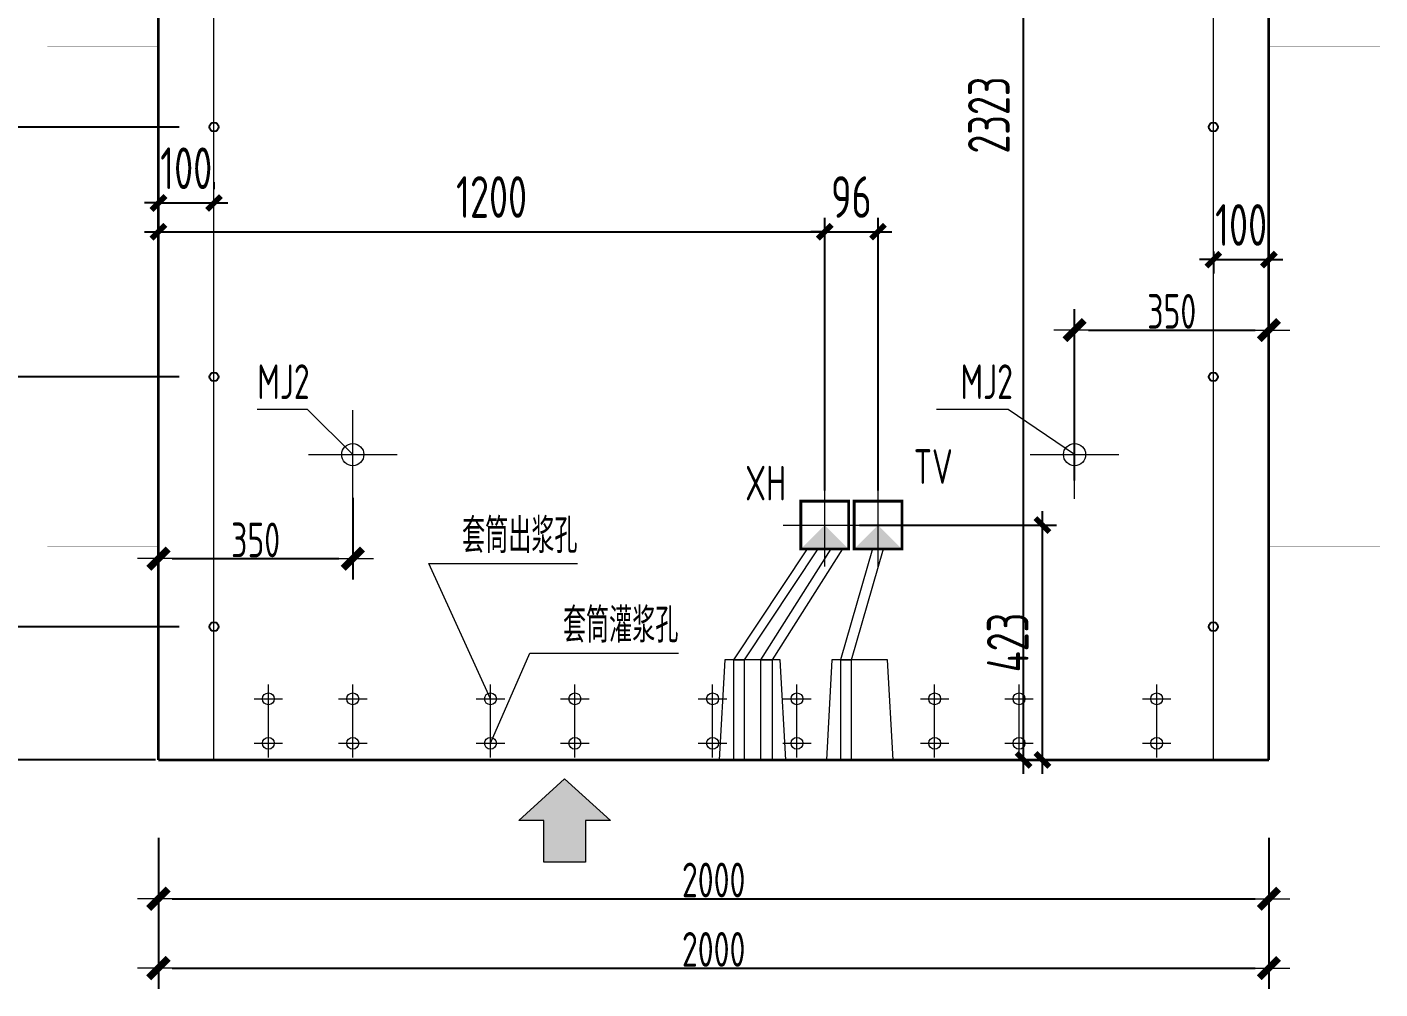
# Model space of a CAD drawing. Extents: x -85320 to 1679916, y -1321939 to 627.
# Drawn here: x 1508007 to 1517754, y -850904 to -843974 of the extents above; entities that cross this region are included whole.
import ezdxf
from ezdxf.enums import TextEntityAlignment as Align

# ---------------------------------------------------------------- set-up
doc = ezdxf.new("R2010")
doc.units = 0
doc.header["$LTSCALE"] = 1000
doc.linetypes.add('DOTE', pattern=[2.42, 2, -0.2, 0.02, -0.2])
for name, color, linetype in [('DIAN BOX', 7, 'Continuous'), ('S_WALL', 9, 'Continuous'), ('拉模', 7, 'Continuous')]:
    doc.layers.add(name, color=color, linetype=linetype)
for name, color, linetype, lineweight in [('WCOL', 7, 'Continuous', 0), ('参数表文字', 7, 'Continuous', 18), ('手孔', 6, 'Continuous', 0), ('直线', 7, 'Continuous', 18), ('预制墙埋件', 8, 'Continuous', 18), ('预制墙墙身水平筋', 130, 'Continuous', 18), ('预制墙墙身纵向受力筋', 1, 'Continuous', 18), ('预制墙详图标注', 3, 'Continuous', 18), ('预制墙详图轮廓', 3, 'Continuous', 35)]:
    doc.layers.add(name, color=color, linetype=linetype, lineweight=lineweight)
doc.styles.add('TSSD_Dimension', font='tssdeng.shx', dxfattribs={"width": 0.7, "bigfont": 'hztxt.shx'})
doc.styles.add('TSSD_Rein', font='Tssdeng.shx', dxfattribs={"width": 0.7, "bigfont": 'hztxt.shx'})
doc.styles.add('样式 1', font='yjkeng.shx', dxfattribs={"width": 0.7, "bigfont": 'yjkchn.shx'})
doc.dimstyles.new('标注', dxfattribs={"dimtxt": 300, "dimasz": 100, "dimexe": 100, "dimexo": 250, "dimgap": 100, "dimtad": 1, "dimdec": 0, "dimlfac": 0.25, "dimzin": 0, "dimdsep": 46, "dimtxsty": 'TSSD_Dimension', "dimblk": 'ARCHTICK', "dimcen": 0, "dimdle": 100, "dimclrt": 7, "dimadec": 0, "dimazin": 0, "dimtfac": 1, "dimtdec": 0, "dimtix": 1, "dimtmove": 2, "dimatfit": 3, "dimfxl": 1, "dimtolj": 1, "dimtzin": 0, "dimarcsym": 0})
doc.dimstyles.new('盈建科结构', dxfattribs={"dimscale": 100, "dimtxt": 2.5, "dimasz": 1, "dimexe": 1.5, "dimexo": 0.625, "dimgap": 0.1, "dimtad": 1, "dimdec": 0, "dimrnd": 1, "dimzin": 0, "dimdsep": 46, "dimtxsty": '样式 1', "dimblk": '_yjkbk', "dimblk1": 'ARCHTICK', "dimblk2": 'ARCHTICK', "dimcen": 0.09, "dimadec": 0, "dimazin": 0, "dimtfac": 1, "dimtdec": 4, "dimtix": 1, "dimtmove": 2, "dimatfit": 3, "dimfxl": 1, "dimtolj": 1, "dimtzin": 0, "dimarcsym": 0})

# ---------------------------------------------------------------- blocks, each defined once
blk = doc.blocks.new('_yjkbk')
blk.add_line((-1, 0), (1.5, 0))
blk.add_lwpolyline([(-0.7, -0.7, 0.5, 0.5, 0), (0.7, 0.7, 0.5, 0.5, 0)], format="xyseb")
blk = doc.blocks.new('*D1830')
at = {"layer": 'Defpoints', "color": 0, "transparency": 16777216}
for p in [(1508953.7, -849753.6), (1516953.7, -849753.6), (1516953.7, -850253.6)]:
    blk.add_point(p, dxfattribs=at)
at = {"layer": '预制墙详图标注', "color": 0, "lineweight": -2, "transparency": 16777216}
for p, q in [((1508953.7, -849816.1), (1508953.7, -850403.6)), ((1516953.7, -849816.1), (1516953.7, -850403.6)), ((1509053.7, -850253.6), (1516853.7, -850253.6))]:
    blk.add_line(p, q, dxfattribs=at)
at = {"layer": '预制墙详图标注', "color": 0, "lineweight": -2, "transparency": 16777216, "xscale": 100, "yscale": 100, "zscale": 100, "rotation": 180}
blk.add_blockref('_yjkbk', (1508953.7, -850253.6), dxfattribs=at)
at = {"layer": '预制墙详图标注', "color": 0, "lineweight": -2, "transparency": 16777216, "xscale": 100, "yscale": 100, "zscale": 100}
blk.add_blockref('_yjkbk', (1516953.7, -850253.6), dxfattribs=at)
at = {"layer": '预制墙详图标注', "color": 0, "transparency": 16777216, "insert": (1512953.7, -850243.6), "char_height": 250, "attachment_point": 8, "style": '样式 1'}
blk.add_mtext('\\A1;2000', dxfattribs=at)
blk = doc.blocks.new('_ArchTick')
at = {"color": 0, "linetype": 'ByBlock', "const_width": 0.4}
blk.add_lwpolyline([(-0.5, -0.5), (0.5, 0.5)], dxfattribs=at)
blk = doc.blocks.new('*D1831')
at = {"layer": 'Defpoints', "color": 0, "transparency": 16777216}
for p in [(1508953.7, -850253.6), (1516953.7, -850253.6), (1516953.7, -850753.6)]:
    blk.add_point(p, dxfattribs=at)
at = {"layer": '预制墙详图标注', "color": 0, "lineweight": -2, "transparency": 16777216}
for p, q in [((1508953.7, -850316.1), (1508953.7, -850903.6)), ((1516953.7, -850316.1), (1516953.7, -850903.6)), ((1509053.7, -850753.6), (1516853.7, -850753.6))]:
    blk.add_line(p, q, dxfattribs=at)
at = {"layer": '预制墙详图标注', "color": 0, "lineweight": -2, "transparency": 16777216, "xscale": 100, "yscale": 100, "zscale": 100, "rotation": 180}
blk.add_blockref('_yjkbk', (1508953.7, -850753.6), dxfattribs=at)
at = {"layer": '预制墙详图标注', "color": 0, "lineweight": -2, "transparency": 16777216, "xscale": 100, "yscale": 100, "zscale": 100}
blk.add_blockref('_yjkbk', (1516953.7, -850753.6), dxfattribs=at)
at = {"layer": '预制墙详图标注', "color": 0, "transparency": 16777216, "insert": (1512953.7, -850743.6), "char_height": 250, "attachment_point": 8, "style": '样式 1'}
blk.add_mtext('\\A1;2000', dxfattribs=at)
blk = doc.blocks.new('*D1829')
at = {"layer": 'Defpoints', "color": 0, "transparency": 16777216}
for p in [(1513753.7, -847561.6), (1515322.5, -847561.6), (1513233.7, -849253.6)]:
    blk.add_point(p, dxfattribs=at)
at = {"layer": 'WCOL', "color": 0, "lineweight": -2, "transparency": 16777216}
for p, q in [((1515322.5, -849353.6), (1515322.5, -847461.6)), ((1514003.7, -847561.6), (1515422.5, -847561.6)), ((1513483.7, -849253.6), (1515422.5, -849253.6))]:
    blk.add_line(p, q, dxfattribs=at)
at = {"layer": 'WCOL', "color": 0, "lineweight": -2, "transparency": 16777216, "xscale": 100, "yscale": 100, "zscale": 100}
for p, rotation in [((1515322.5, -847561.6), 90), ((1515322.5, -849253.6), 270)]:
    blk.add_blockref('_ArchTick', p, dxfattribs=dict(at, rotation=rotation))
at = {"layer": 'WCOL', "color": 7, "transparency": 16777216, "insert": (1515072.5, -848407.6), "char_height": 300, "attachment_point": 5, "rotation": 90, "style": 'TSSD_Dimension'}
blk.add_mtext('\\A1;423', dxfattribs=at)
blk = doc.blocks.new('*D1878')
at = {"layer": 'Defpoints', "color": 0, "transparency": 16777216}
for p in [(1513753.7, -845448.1), (1508953.7, -846110.5), (1513753.7, -847561.6)]:
    blk.add_point(p, dxfattribs=at)
at = {"layer": 'WCOL', "color": 0, "lineweight": -2, "transparency": 16777216}
for p, q in [((1508953.7, -845860.5), (1508953.7, -845348.1)), ((1513753.7, -847311.6), (1513753.7, -845348.1)), ((1508853.7, -845448.1), (1513853.7, -845448.1))]:
    blk.add_line(p, q, dxfattribs=at)
at = {"layer": 'WCOL', "color": 0, "lineweight": -2, "transparency": 16777216, "xscale": 100, "yscale": 100, "zscale": 100, "rotation": 180}
blk.add_blockref('_ArchTick', (1508953.7, -845448.1), dxfattribs=at)
at = {"layer": 'WCOL', "color": 0, "lineweight": -2, "transparency": 16777216, "xscale": 100, "yscale": 100, "zscale": 100}
blk.add_blockref('_ArchTick', (1513753.7, -845448.1), dxfattribs=at)
at = {"layer": 'WCOL', "color": 7, "transparency": 16777216, "insert": (1511353.7, -845198.1), "char_height": 300, "attachment_point": 5, "style": 'TSSD_Dimension'}
blk.add_mtext('\\A1;1200', dxfattribs=at)
blk = doc.blocks.new('*D1879')
at = {"layer": 'Defpoints', "color": 0, "transparency": 16777216}
for p in [(1514137.7, -845448.1), (1513753.7, -847561.6), (1514137.7, -847561.6)]:
    blk.add_point(p, dxfattribs=at)
at = {"layer": 'WCOL', "color": 0, "lineweight": -2, "transparency": 16777216}
for p, q in [((1513753.7, -847311.6), (1513753.7, -845348.1)), ((1514137.7, -847311.6), (1514137.7, -845348.1)), ((1513753.7, -845448.1), (1513653.7, -845448.1)), ((1513753.7, -845448.1), (1514137.7, -845448.1)), ((1514137.7, -845448.1), (1514237.7, -845448.1))]:
    blk.add_line(p, q, dxfattribs=at)
at = {"layer": 'WCOL', "color": 0, "lineweight": -2, "transparency": 16777216, "xscale": 100, "yscale": 100, "zscale": 100}
blk.add_blockref('_ArchTick', (1513753.7, -845448.1), dxfattribs=at)
at = {"layer": 'WCOL', "color": 0, "lineweight": -2, "transparency": 16777216, "xscale": 100, "yscale": 100, "zscale": 100, "rotation": 180}
blk.add_blockref('_ArchTick', (1514137.7, -845448.1), dxfattribs=at)
at = {"layer": 'WCOL', "color": 7, "transparency": 16777216, "insert": (1513945.7, -845198.1), "char_height": 300, "attachment_point": 5, "style": 'TSSD_Dimension'}
blk.add_mtext('\\A1;96', dxfattribs=at)
blk = doc.blocks.new('线盒')
at = {"layer": 'DIAN BOX'}
h = blk.add_hatch(color=256, dxfattribs=at)
h.dxf.hatch_style = 1
h.paths.add_polyline_path([(1465682.5, -670175.4), (1465854.5, -670347.4), (1465510.5, -670347.4)])
at = {"color": 6, "const_width": 20}
blk.add_lwpolyline([(1465510.5, -670003.4), (1465854.5, -670003.4), (1465854.5, -670347.4), (1465510.5, -670347.4), (1465510.5, -670003.4)], dxfattribs=at)
at = {"layer": 'WCOL', "color": 4, "linetype": 'DOTE'}
for p, q in [((1465682.5, -670474.8), (1465682.5, -669876.1)), ((1465383.1, -670175.4), (1465981.8, -670175.4))]:
    blk.add_line(p, q, dxfattribs=at)
at = {"layer": 'WCOL', "color": 5}
blk.add_lwpolyline([(1465510.5, -670347.4), (1465854.5, -670347.4), (1465854.5, -670003.4), (1465510.5, -670003.4)], close=True, dxfattribs=at)
blk = doc.blocks.new('手孔')
at = {"layer": '手孔', "color": 6}
blk.add_lwpolyline([(1383436.2, -746220.9), (1383916.2, -746220.9), (1383876.2, -745500.9), (1383476.2, -745500.9)], close=True, dxfattribs=at)
at = {"layer": '手孔', "color": 4}
for points in [[(1383538.2, -746220.9), (1383618.2, -746220.9), (1383618.2, -745500.9), (1383538.2, -745500.9)], [(1383816.7, -746220.9), (1383736.7, -746220.9), (1383736.7, -745500.9), (1383816.7, -745500.9)]]:
    blk.add_lwpolyline(points, close=True, dxfattribs=at)
blk = doc.blocks.new('*D1953')
at = {"layer": 'Defpoints', "color": 0, "transparency": 16777216}
for p in [(1513593.7, -839961.6), (1515186.4, -839961.6), (1515727.6, -849253.6)]:
    blk.add_point(p, dxfattribs=at)
at = {"layer": '手孔', "color": 0, "lineweight": -2, "transparency": 16777216}
for p, q in [((1515186.4, -849353.6), (1515186.4, -839861.6)), ((1513843.7, -839961.6), (1515286.4, -839961.6)), ((1515477.6, -849253.6), (1515086.4, -849253.6))]:
    blk.add_line(p, q, dxfattribs=at)
at = {"layer": '手孔', "color": 0, "lineweight": -2, "transparency": 16777216, "xscale": 100, "yscale": 100, "zscale": 100}
for p, rotation in [((1515186.4, -839961.6), 90), ((1515186.4, -849253.6), 270)]:
    blk.add_blockref('_ArchTick', p, dxfattribs=dict(at, rotation=rotation))
at = {"layer": '手孔', "color": 7, "transparency": 16777216, "insert": (1514936.4, -844607.6), "char_height": 300, "attachment_point": 5, "rotation": 90, "style": 'TSSD_Dimension'}
blk.add_mtext('\\A1;2323', dxfattribs=at)
blk = doc.blocks.new('*D2050')
at = {"layer": 'Defpoints', "color": 0, "transparency": 16777216}
for p in [(1508953.7, -847303.6), (1510353.7, -847303.6), (1510353.7, -847803.6)]:
    blk.add_point(p, dxfattribs=at)
at = {"layer": '预制墙详图标注', "color": 0, "lineweight": -2, "transparency": 16777216}
for p, q in [((1508953.7, -847366.1), (1508953.7, -847953.6)), ((1510353.7, -847366.1), (1510353.7, -847953.6)), ((1509053.7, -847803.6), (1510253.7, -847803.6))]:
    blk.add_line(p, q, dxfattribs=at)
at = {"layer": '预制墙详图标注', "color": 0, "lineweight": -2, "transparency": 16777216, "xscale": 100, "yscale": 100, "zscale": 100, "rotation": 180}
blk.add_blockref('_yjkbk', (1508953.7, -847803.6), dxfattribs=at)
at = {"layer": '预制墙详图标注', "color": 0, "lineweight": -2, "transparency": 16777216, "xscale": 100, "yscale": 100, "zscale": 100}
blk.add_blockref('_yjkbk', (1510353.7, -847803.6), dxfattribs=at)
at = {"layer": '预制墙详图标注', "color": 0, "transparency": 16777216, "insert": (1509653.7, -847793.6), "char_height": 250, "attachment_point": 8, "style": '样式 1'}
blk.add_mtext('\\A1;350', dxfattribs=at)
blk = doc.blocks.new('*D2052')
at = {"layer": 'Defpoints', "color": 0, "transparency": 16777216}
for p in [(1516953.7, -846156.9), (1515553.7, -847303.6), (1516953.7, -847303.6)]:
    blk.add_point(p, dxfattribs=at)
at = {"layer": '预制墙详图标注', "color": 0, "lineweight": -2, "transparency": 16777216}
for p, q in [((1515553.7, -847241.1), (1515553.7, -846006.9)), ((1516953.7, -847241.1), (1516953.7, -846006.9)), ((1515653.7, -846156.9), (1516853.7, -846156.9))]:
    blk.add_line(p, q, dxfattribs=at)
at = {"layer": '预制墙详图标注', "color": 0, "lineweight": -2, "transparency": 16777216, "xscale": 100, "yscale": 100, "zscale": 100, "rotation": 180}
blk.add_blockref('_yjkbk', (1515553.7, -846156.9), dxfattribs=at)
at = {"layer": '预制墙详图标注', "color": 0, "lineweight": -2, "transparency": 16777216, "xscale": 100, "yscale": 100, "zscale": 100}
blk.add_blockref('_yjkbk', (1516953.7, -846156.9), dxfattribs=at)
at = {"layer": '预制墙详图标注', "color": 0, "transparency": 16777216, "insert": (1516253.7, -846146.9), "char_height": 250, "attachment_point": 8, "style": '样式 1'}
blk.add_mtext('\\A1;350', dxfattribs=at)
blk = doc.blocks.new('*D2744')
at = {"layer": 'Defpoints', "color": 0, "transparency": 16777216}
for p in [(1516553.7, -845341.7), (1516953.7, -845341.7), (1516953.7, -845649.4)]:
    blk.add_point(p, dxfattribs=at)
at = {"layer": '拉模', "color": 0, "lineweight": -2, "transparency": 16777216}
for p, q in [((1516553.7, -845591.7), (1516553.7, -845749.4)), ((1516953.7, -845591.7), (1516953.7, -845749.4)), ((1516553.7, -845649.4), (1516453.7, -845649.4)), ((1516553.7, -845649.4), (1516953.7, -845649.4)), ((1516953.7, -845649.4), (1517053.7, -845649.4))]:
    blk.add_line(p, q, dxfattribs=at)
at = {"layer": '拉模', "color": 0, "lineweight": -2, "transparency": 16777216, "xscale": 100, "yscale": 100, "zscale": 100}
blk.add_blockref('_ArchTick', (1516553.7, -845649.4), dxfattribs=at)
at = {"layer": '拉模', "color": 0, "lineweight": -2, "transparency": 16777216, "xscale": 100, "yscale": 100, "zscale": 100, "rotation": 180}
blk.add_blockref('_ArchTick', (1516953.7, -845649.4), dxfattribs=at)
at = {"layer": '拉模', "color": 7, "lineweight": 0, "transparency": 16777216, "insert": (1516753.7, -845399.4), "char_height": 300, "attachment_point": 5, "style": 'TSSD_Dimension'}
blk.add_mtext('\\A1;100', dxfattribs=at)
blk = doc.blocks.new('*D3015')
at = {"layer": 'Defpoints', "color": 0, "transparency": 16777216}
for p in [(1020088.1, -842246.6), (1021395.2, -842246.6), (1021395.2, -843206.6)]:
    blk.add_point(p, dxfattribs=at)
at = {"layer": '拉模', "color": 0, "lineweight": -2, "transparency": 16777216}
for p, q in [((1020088.1, -843306.6), (1020088.1, -842146.6)), ((1021145.2, -842246.6), (1019988.1, -842246.6)), ((1021145.2, -843206.6), (1019988.1, -843206.6))]:
    blk.add_line(p, q, dxfattribs=at)
at = {"layer": '拉模', "color": 0, "lineweight": -2, "transparency": 16777216, "xscale": 100, "yscale": 100, "zscale": 100}
for p, rotation in [((1020088.1, -842246.6), 90), ((1020088.1, -843206.6), 270)]:
    blk.add_blockref('_ArchTick', p, dxfattribs=dict(at, rotation=rotation))
at = {"layer": '拉模', "color": 7, "transparency": 16777216, "insert": (1019838.1, -842726.6), "char_height": 300, "attachment_point": 5, "rotation": 90, "style": 'TSSD_Dimension'}
blk.add_mtext('\\A1;240', dxfattribs=at)
blk = doc.blocks.new('*D3016')
at = {"layer": 'Defpoints', "color": 0, "transparency": 16777216}
for p in [(1021567.4, -839193.9), (1021167.4, -839294.6), (1021567.4, -839294.6)]:
    blk.add_point(p, dxfattribs=at)
at = {"layer": '拉模', "color": 0, "lineweight": -2, "transparency": 16777216}
for p, q in [((1021167.4, -839044.6), (1021167.4, -839093.9)), ((1021567.4, -839044.6), (1021567.4, -839093.9)), ((1021167.4, -839193.9), (1021067.4, -839193.9)), ((1021167.4, -839193.9), (1021567.4, -839193.9)), ((1021567.4, -839193.9), (1021667.4, -839193.9))]:
    blk.add_line(p, q, dxfattribs=at)
at = {"layer": '拉模', "color": 0, "lineweight": -2, "transparency": 16777216, "xscale": 100, "yscale": 100, "zscale": 100}
blk.add_blockref('_ArchTick', (1021167.4, -839193.9), dxfattribs=at)
at = {"layer": '拉模', "color": 0, "lineweight": -2, "transparency": 16777216, "xscale": 100, "yscale": 100, "zscale": 100, "rotation": 180}
blk.add_blockref('_ArchTick', (1021567.4, -839193.9), dxfattribs=at)
at = {"layer": '拉模', "color": 7, "transparency": 16777216, "insert": (1021367.4, -838943.9), "char_height": 300, "attachment_point": 5, "style": 'TSSD_Dimension'}
blk.add_mtext('\\A1;100', dxfattribs=at)
blk = doc.blocks.new('*D3017')
at = {"layer": 'Defpoints', "color": 0, "transparency": 16777216}
for p in [(1021567.4, -840446.6), (1020088.1, -842246.6), (1021567.4, -842246.6)]:
    blk.add_point(p, dxfattribs=at)
at = {"layer": '拉模', "color": 0, "lineweight": -2, "transparency": 16777216}
for p, q in [((1020088.1, -840346.6), (1020088.1, -842346.6)), ((1021317.4, -840446.6), (1019988.1, -840446.6)), ((1021317.4, -842246.6), (1019988.1, -842246.6))]:
    blk.add_line(p, q, dxfattribs=at)
at = {"layer": '拉模', "color": 0, "lineweight": -2, "transparency": 16777216, "xscale": 100, "yscale": 100, "zscale": 100}
for p, rotation in [((1020088.1, -840446.6), 90), ((1020088.1, -842246.6), 270)]:
    blk.add_blockref('_ArchTick', p, dxfattribs=dict(at, rotation=rotation))
at = {"layer": '拉模', "color": 7, "transparency": 16777216, "insert": (1019838.1, -841346.6), "char_height": 300, "attachment_point": 5, "rotation": 90, "style": 'TSSD_Dimension'}
blk.add_mtext('\\A1;450', dxfattribs=at)
blk = doc.blocks.new('*D3018')
at = {"layer": 'Defpoints', "color": 0, "transparency": 16777216}
for p in [(1021567.4, -838646.6), (1020088.1, -840446.6), (1021567.4, -840446.6)]:
    blk.add_point(p, dxfattribs=at)
at = {"layer": '拉模', "color": 0, "lineweight": -2, "transparency": 16777216}
for p, q in [((1020088.1, -838546.6), (1020088.1, -840546.6)), ((1021317.4, -838646.6), (1019988.1, -838646.6)), ((1021317.4, -840446.6), (1019988.1, -840446.6))]:
    blk.add_line(p, q, dxfattribs=at)
at = {"layer": '拉模', "color": 0, "lineweight": -2, "transparency": 16777216, "xscale": 100, "yscale": 100, "zscale": 100}
for p, rotation in [((1020088.1, -838646.6), 90), ((1020088.1, -840446.6), 270)]:
    blk.add_blockref('_ArchTick', p, dxfattribs=dict(at, rotation=rotation))
at = {"layer": '拉模', "color": 7, "transparency": 16777216, "insert": (1019838.1, -839546.6), "char_height": 300, "attachment_point": 5, "rotation": 90, "style": 'TSSD_Dimension'}
blk.add_mtext('\\A1;450', dxfattribs=at)
blk = doc.blocks.new('*D3019')
at = {"layer": 'Defpoints', "color": 0, "transparency": 16777216}
for p in [(1021567.4, -836846.6), (1020088.1, -838646.6), (1021567.4, -838646.6)]:
    blk.add_point(p, dxfattribs=at)
at = {"layer": '拉模', "color": 0, "lineweight": -2, "transparency": 16777216}
for p, q in [((1020088.1, -836746.6), (1020088.1, -838746.6)), ((1021317.4, -836846.6), (1019988.1, -836846.6)), ((1021317.4, -838646.6), (1019988.1, -838646.6))]:
    blk.add_line(p, q, dxfattribs=at)
at = {"layer": '拉模', "color": 0, "lineweight": -2, "transparency": 16777216, "xscale": 100, "yscale": 100, "zscale": 100}
for p, rotation in [((1020088.1, -836846.6), 90), ((1020088.1, -838646.6), 270)]:
    blk.add_blockref('_ArchTick', p, dxfattribs=dict(at, rotation=rotation))
at = {"layer": '拉模', "color": 7, "transparency": 16777216, "insert": (1019838.1, -837746.6), "char_height": 300, "attachment_point": 5, "rotation": 90, "style": 'TSSD_Dimension'}
blk.add_mtext('\\A1;450', dxfattribs=at)
blk = doc.blocks.new('*D3020')
at = {"layer": 'Defpoints', "color": 0, "transparency": 16777216}
for p in [(1021567.4, -835046.6), (1020088.1, -836846.6), (1021567.4, -836846.6)]:
    blk.add_point(p, dxfattribs=at)
at = {"layer": '拉模', "color": 0, "lineweight": -2, "transparency": 16777216}
for p, q in [((1020088.1, -834946.6), (1020088.1, -836946.6)), ((1021317.4, -835046.6), (1019988.1, -835046.6)), ((1021317.4, -836846.6), (1019988.1, -836846.6))]:
    blk.add_line(p, q, dxfattribs=at)
at = {"layer": '拉模', "color": 0, "lineweight": -2, "transparency": 16777216, "xscale": 100, "yscale": 100, "zscale": 100}
for p, rotation in [((1020088.1, -835046.6), 90), ((1020088.1, -836846.6), 270)]:
    blk.add_blockref('_ArchTick', p, dxfattribs=dict(at, rotation=rotation))
at = {"layer": '拉模', "color": 7, "transparency": 16777216, "insert": (1019838.1, -835946.6), "char_height": 300, "attachment_point": 5, "rotation": 90, "style": 'TSSD_Dimension'}
blk.add_mtext('\\A1;450', dxfattribs=at)
blk = doc.blocks.new('*D3021')
at = {"layer": 'Defpoints', "color": 0, "transparency": 16777216}
for p in [(1021567.4, -833246.6), (1020088.1, -835046.6), (1021567.4, -835046.6)]:
    blk.add_point(p, dxfattribs=at)
at = {"layer": '拉模', "color": 0, "lineweight": -2, "transparency": 16777216}
for p, q in [((1020088.1, -833146.6), (1020088.1, -835146.6)), ((1021317.4, -833246.6), (1019988.1, -833246.6)), ((1021317.4, -835046.6), (1019988.1, -835046.6))]:
    blk.add_line(p, q, dxfattribs=at)
at = {"layer": '拉模', "color": 0, "lineweight": -2, "transparency": 16777216, "xscale": 100, "yscale": 100, "zscale": 100}
for p, rotation in [((1020088.1, -833246.6), 90), ((1020088.1, -835046.6), 270)]:
    blk.add_blockref('_ArchTick', p, dxfattribs=dict(at, rotation=rotation))
at = {"layer": '拉模', "color": 7, "transparency": 16777216, "insert": (1019838.1, -834146.6), "char_height": 300, "attachment_point": 5, "rotation": 90, "style": 'TSSD_Dimension'}
blk.add_mtext('\\A1;450', dxfattribs=at)
blk = doc.blocks.new('*D3022')
at = {"layer": 'Defpoints', "color": 0, "transparency": 16777216}
for p in [(1020088.1, -832286.6), (1021567.4, -832286.6), (1021567.4, -833246.6)]:
    blk.add_point(p, dxfattribs=at)
at = {"layer": '拉模', "color": 0, "lineweight": -2, "transparency": 16777216}
for p, q in [((1020088.1, -833346.6), (1020088.1, -832186.6)), ((1021317.4, -832286.6), (1019988.1, -832286.6)), ((1021317.4, -833246.6), (1019988.1, -833246.6))]:
    blk.add_line(p, q, dxfattribs=at)
at = {"layer": '拉模', "color": 0, "lineweight": -2, "transparency": 16777216, "xscale": 100, "yscale": 100, "zscale": 100}
for p, rotation in [((1020088.1, -832286.6), 90), ((1020088.1, -833246.6), 270)]:
    blk.add_blockref('_ArchTick', p, dxfattribs=dict(at, rotation=rotation))
at = {"layer": '拉模', "color": 7, "transparency": 16777216, "insert": (1019838.1, -832766.6), "char_height": 300, "attachment_point": 5, "rotation": 90, "style": 'TSSD_Dimension'}
blk.add_mtext('\\A1;240', dxfattribs=at)
blk = doc.blocks.new('拉模孔')
at = {"layer": 'S_WALL'}
for centre in [(1021567.4, -833246.6), (1021567.4, -835046.6), (1021567.4, -836846.6), (1021567.4, -838646.6), (1021567.4, -840446.6), (1021567.4, -842246.6)]:
    blk.add_circle(centre, 32, dxfattribs=at)
at = {"layer": '拉模', "color": 3, "lineweight": 0}
blk.add_line((1021567.4, -843206.6), (1021567.4, -832432.7), dxfattribs=at)
at = {"layer": '拉模', "color": 3}
for base, p1, p2, picture, middle in [((1020088.1, -832286.6), (1021567.4, -833246.6), (1021567.4, -832286.6), '*D3022', (1019838.1, -832766.6)), ((1020088.1, -835046.6), (1021567.4, -833246.6), (1021567.4, -835046.6), '*D3021', (1019838.1, -834146.6)), ((1020088.1, -836846.6), (1021567.4, -835046.6), (1021567.4, -836846.6), '*D3020', (1019838.1, -835946.6)), ((1020088.1, -838646.6), (1021567.4, -836846.6), (1021567.4, -838646.6), '*D3019', (1019838.1, -837746.6)), ((1020088.1, -840446.6), (1021567.4, -838646.6), (1021567.4, -840446.6), '*D3018', (1019838.1, -839546.6)), ((1020088.1, -842246.6), (1021567.4, -840446.6), (1021567.4, -842246.6), '*D3017', (1019838.1, -841346.6)), ((1020088.1, -842246.6), (1021395.2, -843206.6), (1021395.2, -842246.6), '*D3015', (1019838.1, -842726.6))]:
    dim = blk.add_linear_dim(base=base, p1=p1, p2=p2, angle=90, dimstyle='标注', dxfattribs=at)
    dim.commit()
    dim.dimension.update_dxf_attribs({"geometry": picture, "text_midpoint": middle})
dim = blk.add_linear_dim(base=(1021567.4, -839193.9), p1=(1021167.4, -839294.6), p2=(1021567.4, -839294.6), dimstyle='标注', dxfattribs=at)
dim.commit()
dim.dimension.update_dxf_attribs({"geometry": '*D3016', "text_midpoint": (1021367.4, -838943.9)})

msp = doc.modelspace()

# ---------------------------------------------------------------- hatches: boundary and pattern name
at = {"layer": 'WCOL'}
h = msp.add_hatch(color=4, dxfattribs=at)
h.dxf.hatch_style = 1
h.paths.add_polyline_path([(1512209.574, -849689.802), (1512029.574, -849689.802), (1512029.574, -849989.802), (1511729.574, -849989.802), (1511729.574, -849689.802), (1511549.574, -849689.802), (1511879.574, -849389.802)])

# ---------------------------------------------------------------- linework, layer by layer
at = {"layer": 'S_WALL'}
for centre in [(1516553.684, -844693.637), (1516553.684, -846493.637), (1516553.684, -848293.637)]:
    msp.add_circle(centre, 32, dxfattribs=at)
at = {"layer": 'WCOL', "color": 7}
for points in [[(1513095.644, -848533.636), (1513175.644, -848533.636), (1513706.442, -847733.636), (1513626.442, -847733.636)], [(1513374.127, -848533.636), (1513294.127, -848533.636), (1513800.925, -847733.636), (1513880.925, -847733.636)], [(1513867.781, -848533.636), (1513947.781, -848533.636), (1514177.684, -847733.636), (1514097.684, -847733.636)]]:
    msp.add_lwpolyline(points, close=True, dxfattribs=at)
at = {"layer": 'WCOL'}
msp.add_lwpolyline([(1512209.574, -849689.802), (1512029.574, -849689.802), (1512029.574, -849989.802), (1511729.574, -849989.802), (1511729.574, -849689.802), (1511549.574, -849689.802), (1511879.574, -849389.802), (1512209.574, -849689.802)], dxfattribs=at)
at = {"layer": '手孔', "color": 6}
msp.add_lwpolyline([(1513765.794, -849253.636), (1514245.794, -849253.636), (1514205.794, -848533.636), (1513805.794, -848533.636)], close=True, dxfattribs=at)
at = {"layer": '手孔', "color": 4}
msp.add_lwpolyline([(1513867.781, -849253.636), (1513947.781, -849253.636), (1513947.781, -848533.636), (1513867.781, -848533.636)], close=True, dxfattribs=at)
at = {"layer": '拉模', "color": 3, "lineweight": 0}
msp.add_line((1516553.684, -849253.637), (1516553.684, -838479.737), dxfattribs=at)
at = {"layer": '直线', "lineweight": 18}
for points in [[(1510353.684, -847053.636), (1510028.684, -846728.636), (1509665.222, -846728.636)], [(1515553.684, -847053.636), (1515075.252, -846728.636), (1514558.609, -846728.636)], [(1511345.684, -848813.636), (1510901.889, -847838.636), (1511972.477, -847838.636)], [(1511345.684, -849133.636), (1511628.721, -848483.636), (1512699.309, -848483.636)]]:
    msp.add_lwpolyline(points, dxfattribs=at)
at = {"layer": '预制墙埋件', "lineweight": 18}
for p, q in [((1510353.684, -847373.636), (1510353.684, -846733.636)), ((1515553.684, -847373.636), (1515553.684, -846733.636)), ((1510033.684, -847053.636), (1510673.684, -847053.636)), ((1515233.684, -847053.636), (1515873.684, -847053.636))]:
    msp.add_line(p, q, dxfattribs=at)
for centre in [(1510353.684, -847053.636), (1515553.684, -847053.636)]:
    msp.add_circle(centre, 80, dxfattribs=at)
at = {"layer": '预制墙墙身水平筋', "lineweight": 18, "const_width": 0.18}
for points in [[(1508290.219, -844113.636), (1508153.684, -844113.636), (1508153.684, -844073.636), (1508953.684, -844073.636), (1508953.684, -844113.636), (1508153.684, -844113.636), (1508153.684, -844073.636), (1508290.219, -844073.636)], [(1508290.219, -844113.636), (1508153.684, -844113.636), (1508153.684, -844073.636), (1508953.684, -844073.636), (1508953.684, -844113.636), (1508153.684, -844113.636), (1508153.684, -844073.636), (1508290.219, -844073.636)], [(1516953.684, -844073.636), (1517753.684, -844073.636), (1517753.684, -844113.636), (1517617.148, -844113.636), (1517617.148, -844073.636), (1517753.684, -844073.636), (1517753.684, -844113.636), (1516953.684, -844113.636)], [(1516953.684, -844073.636), (1517753.684, -844073.636), (1517753.684, -844113.636), (1517617.148, -844113.636), (1517617.148, -844073.636), (1517753.684, -844073.636), (1517753.684, -844113.636), (1516953.684, -844113.636)], [(1508290.219, -844913.636), (1508153.684, -844913.636), (1508153.684, -844873.636), (1508953.684, -844873.636), (1508953.684, -844913.636), (1508153.684, -844913.636), (1508153.684, -844873.636), (1508290.219, -844873.636)], [(1508290.219, -844913.636), (1508153.684, -844913.636), (1508153.684, -844873.636), (1508953.684, -844873.636), (1508953.684, -844913.636), (1508153.684, -844913.636), (1508153.684, -844873.636), (1508290.219, -844873.636)], [(1516953.684, -844873.636), (1517753.684, -844873.636), (1517753.684, -844913.636), (1517617.148, -844913.636), (1517617.148, -844873.636), (1517753.684, -844873.636), (1517753.684, -844913.636), (1516953.684, -844913.636)], [(1516953.684, -844873.636), (1517753.684, -844873.636), (1517753.684, -844913.636), (1517617.148, -844913.636), (1517617.148, -844873.636), (1517753.684, -844873.636), (1517753.684, -844913.636), (1516953.684, -844913.636)], [(1508290.219, -845713.636), (1508153.684, -845713.636), (1508153.684, -845673.636), (1508953.684, -845673.636), (1508953.684, -845713.636), (1508153.684, -845713.636), (1508153.684, -845673.636), (1508290.219, -845673.636)], [(1508290.219, -845713.636), (1508153.684, -845713.636), (1508153.684, -845673.636), (1508953.684, -845673.636), (1508953.684, -845713.636), (1508153.684, -845713.636), (1508153.684, -845673.636), (1508290.219, -845673.636)], [(1516953.684, -845673.636), (1517753.684, -845673.636), (1517753.684, -845713.636), (1517617.148, -845713.636), (1517617.148, -845673.636), (1517753.684, -845673.636), (1517753.684, -845713.636), (1516953.684, -845713.636)], [(1516953.684, -845673.636), (1517753.684, -845673.636), (1517753.684, -845713.636), (1517617.148, -845713.636), (1517617.148, -845673.636), (1517753.684, -845673.636), (1517753.684, -845713.636), (1516953.684, -845713.636)], [(1508290.219, -846513.636), (1508153.684, -846513.636), (1508153.684, -846473.636), (1508953.684, -846473.636), (1508953.684, -846513.636), (1508153.684, -846513.636), (1508153.684, -846473.636), (1508290.219, -846473.636)], [(1508290.219, -846513.636), (1508153.684, -846513.636), (1508153.684, -846473.636), (1508953.684, -846473.636), (1508953.684, -846513.636), (1508153.684, -846513.636), (1508153.684, -846473.636), (1508290.219, -846473.636)], [(1516953.684, -846473.636), (1517753.684, -846473.636), (1517753.684, -846513.636), (1517617.148, -846513.636), (1517617.148, -846473.636), (1517753.684, -846473.636), (1517753.684, -846513.636), (1516953.684, -846513.636)], [(1516953.684, -846473.636), (1517753.684, -846473.636), (1517753.684, -846513.636), (1517617.148, -846513.636), (1517617.148, -846473.636), (1517753.684, -846473.636), (1517753.684, -846513.636), (1516953.684, -846513.636)], [(1508290.219, -847313.636), (1508153.684, -847313.636), (1508153.684, -847273.636), (1508953.684, -847273.636), (1508953.684, -847313.636), (1508153.684, -847313.636), (1508153.684, -847273.636), (1508290.219, -847273.636)], [(1508290.219, -847313.636), (1508153.684, -847313.636), (1508153.684, -847273.636), (1508953.684, -847273.636), (1508953.684, -847313.636), (1508153.684, -847313.636), (1508153.684, -847273.636), (1508290.219, -847273.636)], [(1516953.684, -847273.636), (1517753.684, -847273.636), (1517753.684, -847313.636), (1517617.148, -847313.636), (1517617.148, -847273.636), (1517753.684, -847273.636), (1517753.684, -847313.636), (1516953.684, -847313.636)], [(1516953.684, -847273.636), (1517753.684, -847273.636), (1517753.684, -847313.636), (1517617.148, -847313.636), (1517617.148, -847273.636), (1517753.684, -847273.636), (1517753.684, -847313.636), (1516953.684, -847313.636)], [(1508290.219, -847713.636), (1508153.684, -847713.636), (1508153.684, -847673.636), (1508953.684, -847673.636), (1508953.684, -847713.636), (1508153.684, -847713.636), (1508153.684, -847673.636), (1508290.219, -847673.636)], [(1508290.219, -847713.636), (1508153.684, -847713.636), (1508153.684, -847673.636), (1508953.684, -847673.636), (1508953.684, -847713.636), (1508153.684, -847713.636), (1508153.684, -847673.636), (1508290.219, -847673.636)], [(1516953.684, -847673.636), (1517753.684, -847673.636), (1517753.684, -847713.636), (1517617.148, -847713.636), (1517617.148, -847673.636), (1517753.684, -847673.636), (1517753.684, -847713.636), (1516953.684, -847713.636)], [(1516953.684, -847673.636), (1517753.684, -847673.636), (1517753.684, -847713.636), (1517617.148, -847713.636), (1517617.148, -847673.636), (1517753.684, -847673.636), (1517753.684, -847713.636), (1516953.684, -847713.636)], [(1508290.219, -848113.636), (1508153.684, -848113.636), (1508153.684, -848073.636), (1508953.684, -848073.636), (1508953.684, -848113.636), (1508153.684, -848113.636), (1508153.684, -848073.636), (1508290.219, -848073.636)], [(1508290.219, -848113.636), (1508153.684, -848113.636), (1508153.684, -848073.636), (1508953.684, -848073.636), (1508953.684, -848113.636), (1508153.684, -848113.636), (1508153.684, -848073.636), (1508290.219, -848073.636)], [(1516953.684, -848073.636), (1517753.684, -848073.636), (1517753.684, -848113.636), (1517617.148, -848113.636), (1517617.148, -848073.636), (1517753.684, -848073.636), (1517753.684, -848113.636), (1516953.684, -848113.636)], [(1516953.684, -848073.636), (1517753.684, -848073.636), (1517753.684, -848113.636), (1517617.148, -848113.636), (1517617.148, -848073.636), (1517753.684, -848073.636), (1517753.684, -848113.636), (1516953.684, -848113.636)], [(1508290.219, -848513.636), (1508153.684, -848513.636), (1508153.684, -848473.636), (1508953.684, -848473.636), (1508953.684, -848513.636), (1508153.684, -848513.636), (1508153.684, -848473.636), (1508290.219, -848473.636)], [(1508290.219, -848513.636), (1508153.684, -848513.636), (1508153.684, -848473.636), (1508953.684, -848473.636), (1508953.684, -848513.636), (1508153.684, -848513.636), (1508153.684, -848473.636), (1508290.219, -848473.636)], [(1516953.684, -848473.636), (1517753.684, -848473.636), (1517753.684, -848513.636), (1517617.148, -848513.636), (1517617.148, -848473.636), (1517753.684, -848473.636), (1517753.684, -848513.636), (1516953.684, -848513.636)], [(1516953.684, -848473.636), (1517753.684, -848473.636), (1517753.684, -848513.636), (1517617.148, -848513.636), (1517617.148, -848473.636), (1517753.684, -848473.636), (1517753.684, -848513.636), (1516953.684, -848513.636)], [(1508290.219, -848953.636), (1508153.684, -848953.636), (1508153.684, -848913.636), (1508953.684, -848913.636), (1508953.684, -848953.636), (1508153.684, -848953.636), (1508153.684, -848913.636), (1508290.219, -848913.636)], [(1508290.219, -848953.636), (1508153.684, -848953.636), (1508153.684, -848913.636), (1508953.684, -848913.636), (1508953.684, -848953.636), (1508153.684, -848953.636), (1508153.684, -848913.636), (1508290.219, -848913.636)], [(1516953.684, -848913.636), (1517753.684, -848913.636), (1517753.684, -848953.636), (1517617.148, -848953.636), (1517617.148, -848913.636), (1517753.684, -848913.636), (1517753.684, -848953.636), (1516953.684, -848953.636)], [(1516953.684, -848913.636), (1517753.684, -848913.636), (1517753.684, -848953.636), (1517617.148, -848953.636), (1517617.148, -848913.636), (1517753.684, -848913.636), (1517753.684, -848953.636), (1516953.684, -848953.636)]]:
    msp.add_lwpolyline(points, close=True, dxfattribs=at)
at = {"layer": '预制墙墙身纵向受力筋', "lineweight": 18}
for p, q in [((1509745.684, -849236.303), (1509745.684, -848710.969)), ((1510353.684, -849236.303), (1510353.684, -848710.969)), ((1511345.684, -849236.303), (1511345.684, -848710.969)), ((1511953.684, -849236.303), (1511953.684, -848710.969)), ((1512945.684, -849236.303), (1512945.684, -848710.969)), ((1513553.684, -849236.303), (1513553.684, -848710.969)), ((1514545.684, -849236.303), (1514545.684, -848710.969)), ((1515153.684, -849236.303), (1515153.684, -848710.969)), ((1516145.684, -849236.303), (1516145.684, -848710.969)), ((1509643.017, -848813.636), (1509848.35, -848813.636)), ((1510251.017, -848813.636), (1510456.35, -848813.636)), ((1511243.017, -848813.636), (1511448.35, -848813.636)), ((1511851.017, -848813.636), (1512056.35, -848813.636)), ((1512843.017, -848813.636), (1513048.35, -848813.636)), ((1513451.017, -848813.636), (1513656.35, -848813.636)), ((1514443.017, -848813.636), (1514648.35, -848813.636)), ((1515051.017, -848813.636), (1515256.35, -848813.636)), ((1516043.017, -848813.636), (1516248.35, -848813.636)), ((1509643.017, -849133.636), (1509848.35, -849133.636)), ((1510251.017, -849133.636), (1510456.35, -849133.636)), ((1511243.017, -849133.636), (1511448.35, -849133.636)), ((1511851.017, -849133.636), (1512056.35, -849133.636)), ((1512843.017, -849133.636), (1513048.35, -849133.636)), ((1513451.017, -849133.636), (1513656.35, -849133.636)), ((1514443.017, -849133.636), (1514648.35, -849133.636)), ((1515051.017, -849133.636), (1515256.35, -849133.636)), ((1516043.017, -849133.636), (1516248.35, -849133.636))]:
    msp.add_line(p, q, dxfattribs=at)
for centre in [(1509745.684, -848813.636), (1510353.684, -848813.636), (1511345.684, -848813.636), (1511953.684, -848813.636), (1512945.684, -848813.636), (1513553.684, -848813.636), (1514545.684, -848813.636), (1515153.684, -848813.636), (1516145.684, -848813.636), (1509745.684, -849133.636), (1510353.684, -849133.636), (1511345.684, -849133.636), (1511953.684, -849133.636), (1512945.684, -849133.636), (1513553.684, -849133.636), (1514545.684, -849133.636), (1515153.684, -849133.636), (1516145.684, -849133.636)]:
    msp.add_circle(centre, 42.667, dxfattribs=at)
at = {"layer": '预制墙详图轮廓', "lineweight": 35}
for p, q in [((1508953.684, -849253.636), (1508953.684, -838333.636)), ((1516953.684, -849253.636), (1516953.684, -838333.636)), ((1508953.684, -849253.636), (1516953.684, -849253.636))]:
    msp.add_line(p, q, dxfattribs=at)

# ---------------------------------------------------------------- block references
at = {"layer": 'WCOL', "color": 7}
for p in [(48071.231, -177386.2), (48455.231, -177386.2)]:
    msp.add_blockref('线盒', p, dxfattribs=at)
at = {"layer": '手孔', "color": 7}
msp.add_blockref('手孔', (129557.454, -103032.755), dxfattribs=at)
at = {"layer": '拉模', "color": 3}
msp.add_blockref('拉模孔', (487786.323, -6047.06), dxfattribs=at)

# ---------------------------------------------------------------- texts
at = {"layer": '参数表文字', "linetype": 'Continuous', "style": 'TSSD_Rein', "width": 0.7}
msp.add_text('XH', height=250, dxfattribs=at).set_placement((1513328.2, -847259.164), align=Align.MIDDLE_CENTER)
at = {"layer": '直线', "linetype": 'Continuous', "style": '样式 1', "width": 0.7}
msp.add_text('MJ2', height=250, dxfattribs=at).set_placement((1509665.222, -846728.636), align=Align.BOTTOM_LEFT)
for s, p in [('MJ2', (1515109.844, -846728.636)), ('TV', (1514676.576, -847339.888)), ('套筒出浆孔', (1511972.477, -847838.636)), ('套筒灌浆孔', (1512699.309, -848483.636))]:
    msp.add_text(s, height=250, dxfattribs=at).set_placement(p, align=Align.BOTTOM_RIGHT)

# ---------------------------------------------------------------- dimensions: what is measured, and where the dimension line sits
at = {"layer": 'WCOL', "color": 7}
for base, p1, p2, picture, middle in [((1513753.684, -845448.106), (1508953.684, -846110.532), (1513753.684, -847561.636), '*D1878', (1511353.684, -845198.106)), ((1514137.684, -845448.106), (1513753.684, -847561.636), (1514137.684, -847561.636), '*D1879', (1513945.684, -845198.106))]:
    dim = msp.add_linear_dim(base=base, p1=p1, p2=p2, dimstyle='标注', dxfattribs=at)
    dim.commit()
    dim.dimension.update_dxf_attribs({"geometry": picture, "text_midpoint": middle})
dim = msp.add_linear_dim(base=(1515322.494, -847561.636), p1=(1513233.657, -849253.636), p2=(1513753.684, -847561.636), angle=90, dimstyle='标注', dxfattribs=at)
dim.commit()
dim.dimension.update_dxf_attribs({"geometry": '*D1829', "text_midpoint": (1515072.494, -848407.636)})
at = {"layer": '手孔', "color": 3}
dim = msp.add_linear_dim(base=(1515186.408, -839961.636), p1=(1515727.565, -849253.636), p2=(1513593.684, -839961.636), angle=90, dimstyle='标注', dxfattribs=at)
dim.commit()
dim.dimension.update_dxf_attribs({"geometry": '*D1953', "text_midpoint": (1514936.408, -844607.636)})
at = {"layer": '拉模', "color": 3, "lineweight": 0}
dim = msp.add_linear_dim(base=(1516953.684, -845649.409), p1=(1516553.684, -845341.705), p2=(1516953.684, -845341.705), dimstyle='标注', dxfattribs=at)
dim.commit()
dim.dimension.update_dxf_attribs({"geometry": '*D2744', "text_midpoint": (1516753.684, -845399.409)})
at = {"layer": '预制墙详图标注'}
for p1, p2, distance, override, picture, middle in [((1515553.684, -847303.636), (1516953.684, -847303.636), 1146.766, {"dimlfac": 0.25, "dimrnd": 5}, '*D2052', (1516253.684, -846021.87)), ((1508953.684, -847303.636), (1510353.684, -847303.636), -500, {"dimscale": 100, "dimtxt": 2.5, "dimasz": 1, "dimexe": 1.5, "dimexo": 0.625, "dimgap": 0.1, "dimtad": 1, "dimlfac": 0.25, "dimrnd": 5, "dimdle": 0, "dimtix": 1, "dimfxlon": 0}, '*D2050', (1509653.684, -847668.636)), ((1508953.684, -849753.636), (1516953.684, -849753.636), -500, {"dimscale": 100, "dimtxt": 2.5, "dimasz": 1, "dimexe": 1.5, "dimexo": 0.625, "dimgap": 0.1, "dimtad": 1, "dimlfac": 0.25, "dimrnd": 5, "dimdle": 0, "dimtix": 1, "dimfxlon": 0}, '*D1830', (1512953.684, -850118.636)), ((1508953.684, -850253.636), (1516953.684, -850253.636), -500, {"dimscale": 100, "dimtxt": 2.5, "dimasz": 1, "dimexe": 1.5, "dimexo": 0.625, "dimgap": 0.1, "dimtad": 1, "dimlfac": 0.25, "dimrnd": 5, "dimdle": 0, "dimtix": 1, "dimfxlon": 0}, '*D1831', (1512953.684, -850618.636))]:
    dim = msp.add_aligned_dim(p1=p1, p2=p2, distance=distance, dimstyle='盈建科结构', override=override, dxfattribs=at)
    dim.commit()
    dim.dimension.update_dxf_attribs({"geometry": picture, "text_midpoint": middle})

doc.saveas('drawing.dxf')
